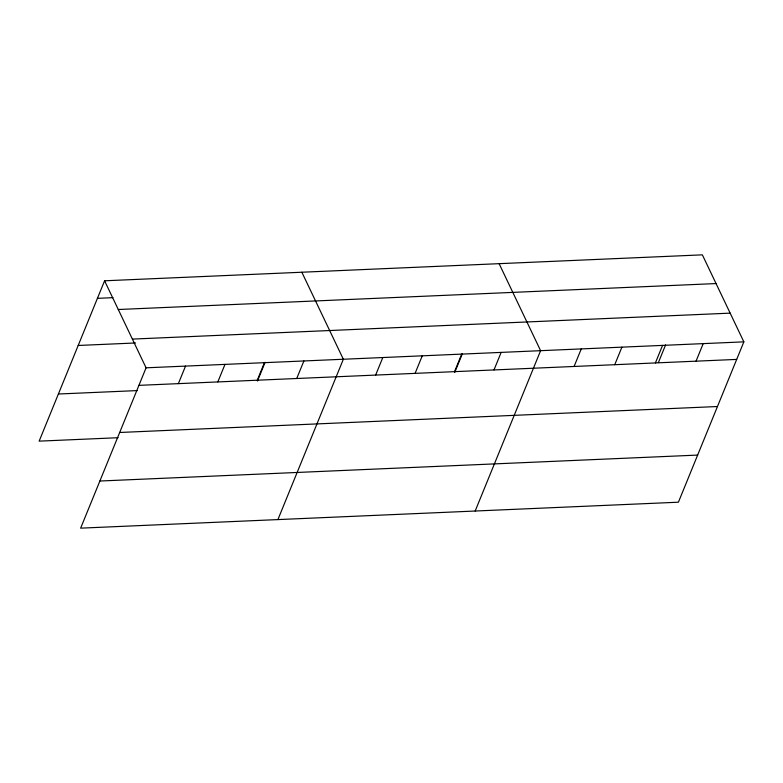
<?xml version="1.0" encoding="UTF-8"?>
<svg xmlns="http://www.w3.org/2000/svg" width="783" height="783" viewBox="0 0 783 783"><rect width="100%" height="100%" fill="white"/><g stroke="black" fill="none" stroke-linecap="round" stroke-linejoin="round"><path stroke-width="1.17" d="M104.589 280.794L146.078 367.814L80.639 528.153L678.411 502.206L743.85 341.858L702.361 254.847L104.589 280.794L39.15 441.142L118.057 437.717M178.367 383.641L185.532 366.101M217.821 381.928L224.985 364.389M257.274 380.215L264.439 362.676M257.45 381.037L265.104 362.284M296.728 378.502L303.892 360.963M277.906 519.589L343.346 359.25L301.846 272.23M375.634 375.077L382.799 357.537M415.088 373.364L422.252 355.825M454.541 371.651L461.706 354.112M454.708 372.473L462.371 353.72M493.995 369.938L501.149 352.399M475.173 511.025L540.603 350.686L499.114 263.665M574.096 366.464L581.26 348.915M614.743 364.702L621.908 347.153M655.391 362.93L662.555 345.391M658.405 362.549L665.609 344.892M696.038 361.169L703.203 343.629M97.425 298.343L112.967 297.667M118.272 309.51L716.053 283.563M132.386 339.098L730.157 313.141M78.192 345.469L135.576 342.974M146.078 367.814L743.85 341.858M138.914 385.353L736.695 359.407M58.382 394.015L137.289 390.59M119.691 432.48L717.463 406.524M99.872 481.026L697.643 455.08"/></g></svg>
